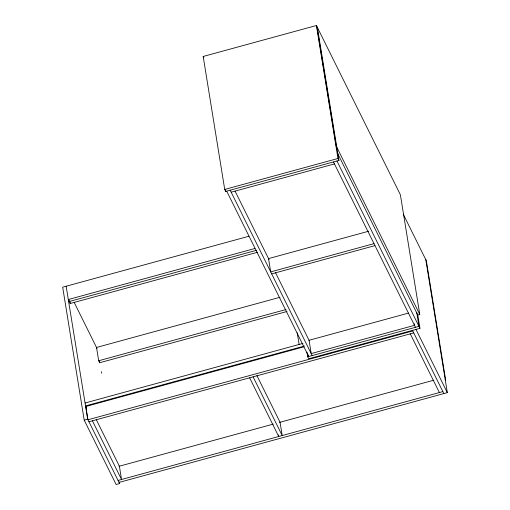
<?xml version="1.0" encoding="UTF-8"?>
<svg xmlns="http://www.w3.org/2000/svg" width="510" height="510" viewBox="0 0 510 510"><rect width="100%" height="100%" fill="white"/><g stroke="black" fill="none" stroke-linecap="round" stroke-linejoin="round"><path stroke-width="0.76" d="M317.398 27.476L338.94 160.459L225.701 191.428L224.725 189.452L203.184 56.47L316.423 25.5L400.395 194.807L419.781 314.491L417.792 315.033L337.269 152.688M224.725 189.452L337.958 158.482L338.94 160.459M231.151 192.181L334.452 163.927M248.905 236.245L62.679 287.181L84.214 420.163L116.127 484.5L119.601 483.55L119.346 481.982M254.898 248.491L68.308 299.529L70.265 303.482L257.626 252.233M256.645 250.257L69.284 301.506L69.035 299.937M368.781 231.183L268.534 258.602L270.689 271.9L373.989 243.64M271.671 273.87L374.971 245.616M280.041 297.266L96.524 347.463L98.679 360.761L99.66 362.737L287.015 311.495M98.679 360.761L286.034 309.519M408.529 313.083L309.054 340.291L311.208 353.589L414.509 325.335L414.254 323.767M85.068 403.002L302.94 343.415M304.381 346.054L85.54 405.915L86.592 408.045M303.89 346.832L85.82 406.476L87.969 419.775L412.775 330.939M306.956 352.091L307.721 356.79L418.965 326.362L416.689 312.279M84.214 420.163L87.688 419.214L119.601 483.55M417.664 314.256L419.947 328.332L308.697 358.759L307.721 356.79M88.95 421.751L413.757 332.909M118.977 466.306L273.322 424.09M279.461 422.414L433.8 380.199M118.065 480.445L442.865 391.603M119.04 482.422L447.321 392.63L425.786 259.647M403.244 214.194L426.347 260.776L445.727 380.46L445.173 379.332M419.781 314.491L336.224 146.032L316.837 26.348M336.951 161.001L419.947 328.332M333.476 161.95L415.491 327.312M415.975 329.422L447.321 392.63M412.494 330.372L443.847 393.58M410.282 333.865L439.39 392.56M203.184 56.47L203.841 57.789M235.091 191.161L269.025 259.584M275.387 272.416L309.328 340.839M230.176 190.204L312.19 355.566M226.695 191.154L308.709 356.515L308.461 354.954M256.9 375.577L280.047 422.255L282.202 435.553L253.094 376.858M249.613 377.808L278.728 436.503L278.473 434.934M74.218 302.494L97.008 348.445M96.237 419.526L119.385 466.197L121.539 479.496L92.425 420.801M316.423 25.5L337.958 158.482M297.215 332.698L299.121 344.46M225.452 189.86L225.701 191.428M101.484 371.688L101.739 373.256M99.405 361.176L99.66 362.737M70.01 301.914L70.265 303.482M66.153 286.231L87.688 419.214"/></g></svg>
